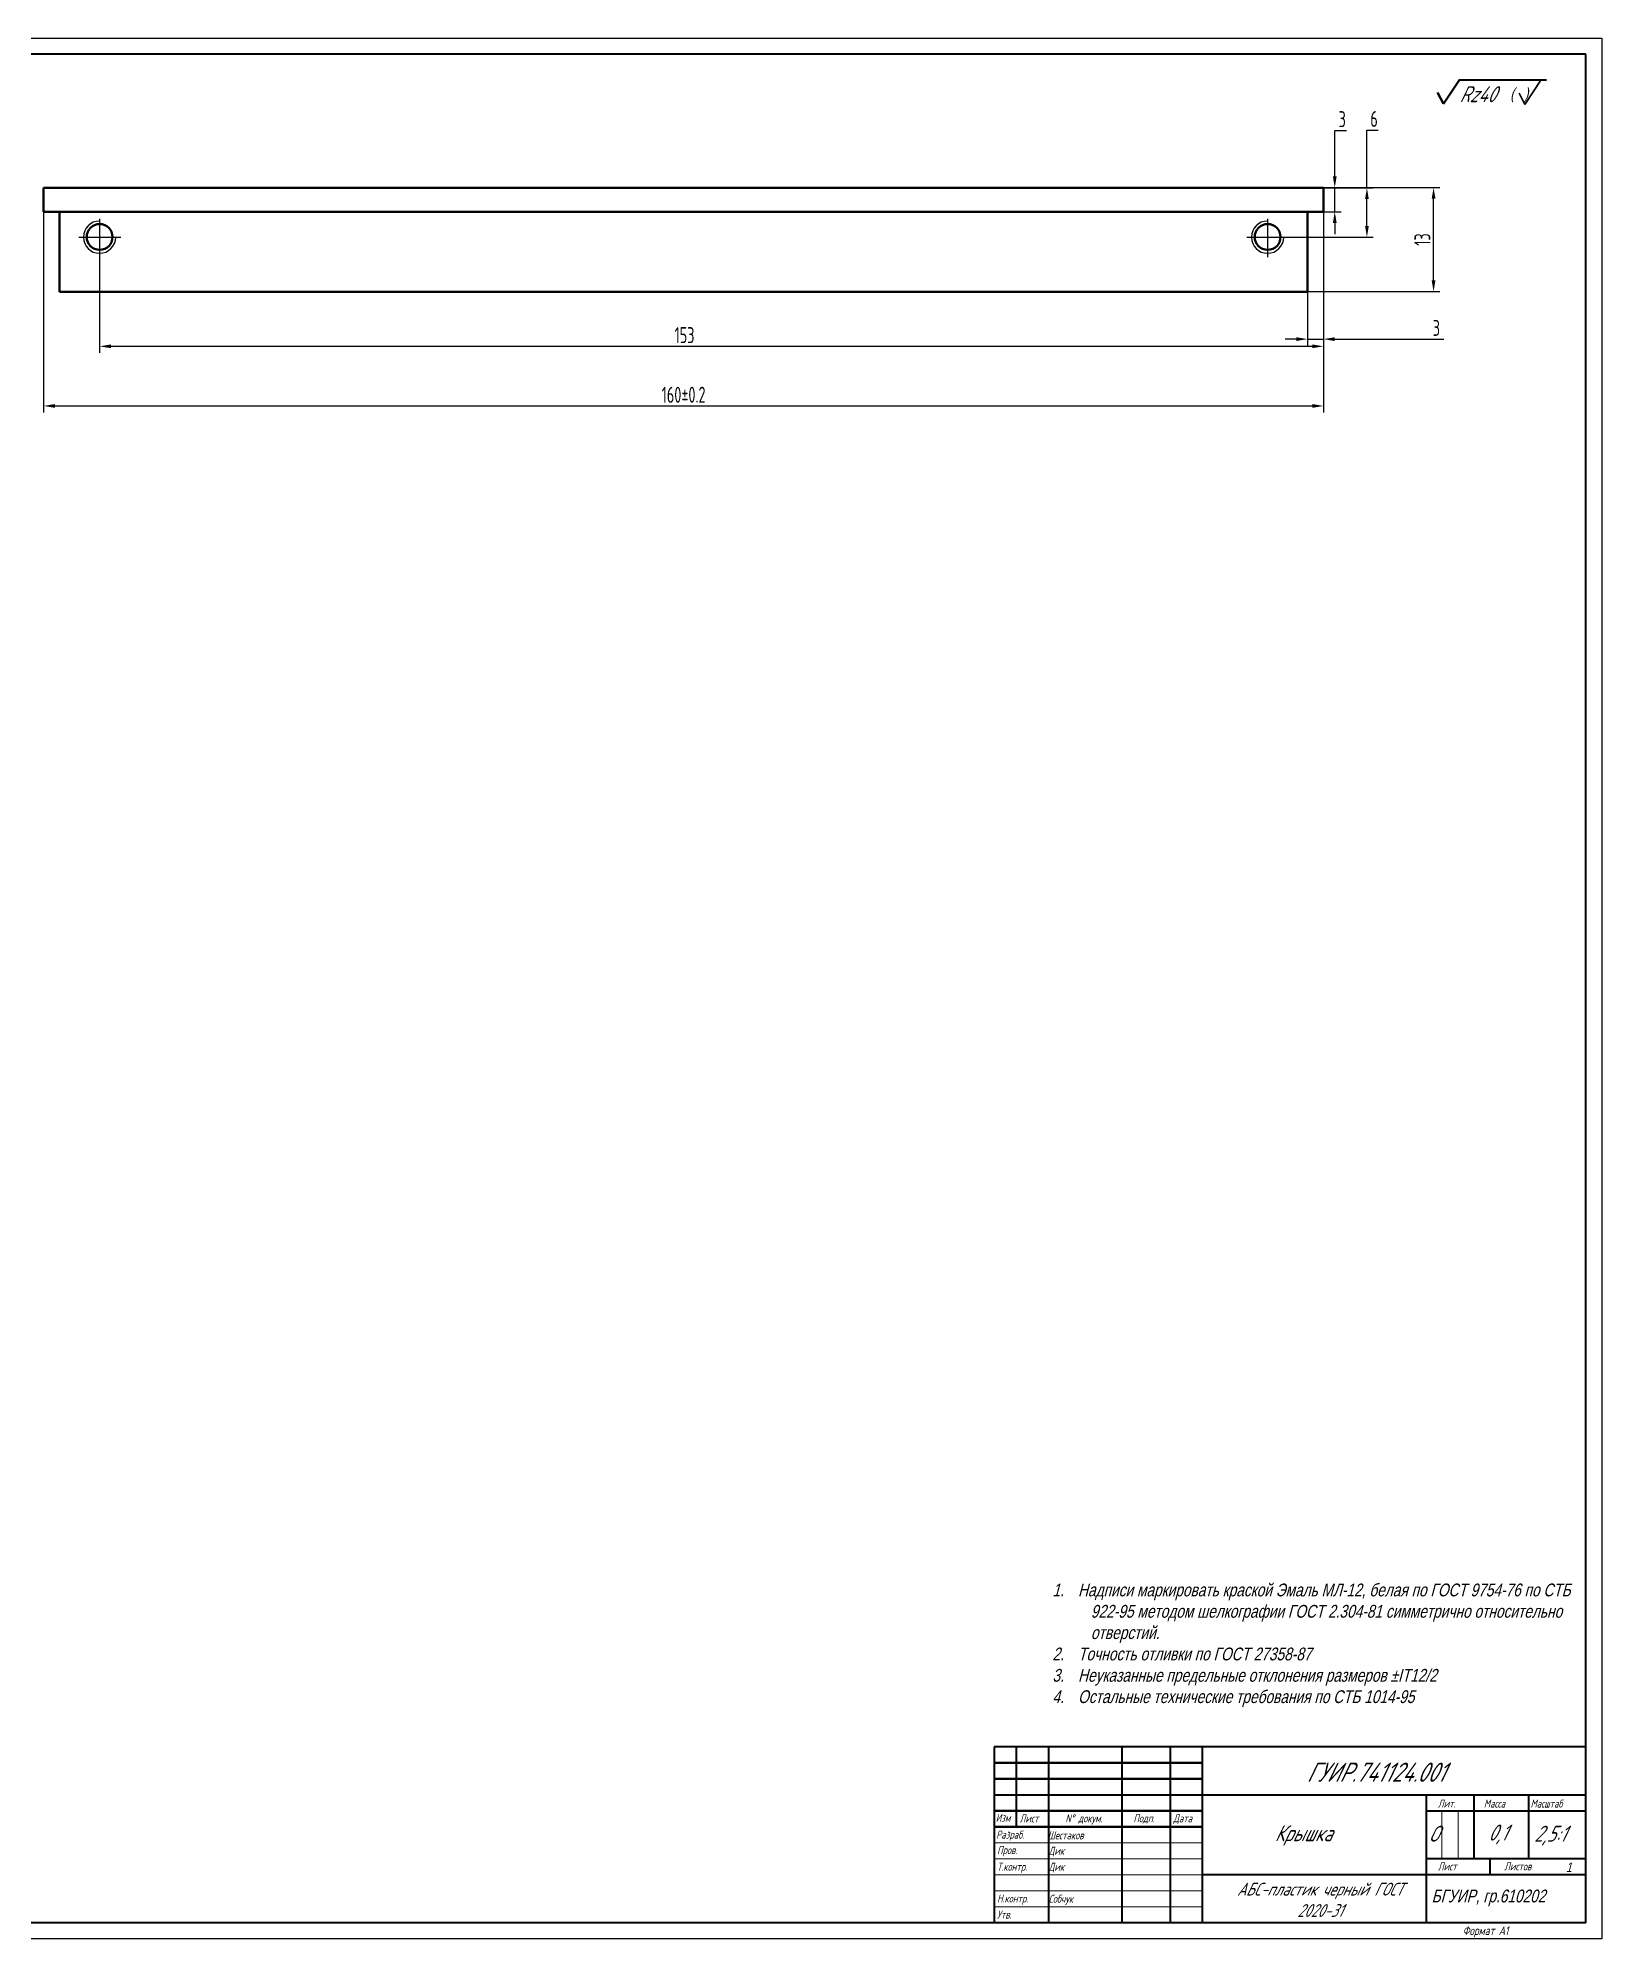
# Model space of a CAD drawing. Header units: millimetres. Extents: x 0 to 9139, y -367 to 2333.
# Drawn here: x 7592 to 8080, y 243 to 837 of the extents above; entities that cross this region are included whole.
import ezdxf

# ---------------------------------------------------------------- set-up
doc = ezdxf.new("R2010")
doc.units = ezdxf.units.MM
doc.header["$LTSCALE"] = 0.5
doc.linetypes.add('осевая2', pattern=[28.575, 19.05, -3.175, 3.175, -3.175])
doc.layers.get('0').update_dxf_attribs({"lineweight": 60})
doc.layers.get('Defpoints').update_dxf_attribs({"color": 5})
for name, color, linetype in [('1-оси', 1, 'осевая2'), ('3-размеры', 6, 'Continuous'), ('KONTUR', 7, 'Continuous')]:
    doc.layers.add(name, color=color, linetype=linetype)
for name, color, linetype, lineweight in [('Основная', 7, 'Continuous', 40), ('текст', 7, 'Continuous', 30), ('тонкая', 7, 'Continuous', 20)]:
    doc.layers.add(name, color=color, linetype=linetype, lineweight=lineweight)
doc.styles.add('ESKD', font='standarteskd.shx', dxfattribs={"width": 0.8, "oblique": 15})
doc.styles.get("Standard").update_dxf_attribs({"font": 'isocpeui.ttf', "width": 0.9})
doc.styles.add('ЕСКД', font='eskd15.shx', dxfattribs={"width": 0.8})
doc.styles.add('стиль1', font='romans.shx', dxfattribs={"width": 0.75, "oblique": 15, "height": 3.5})
doc.dimstyles.new('ISO-25', dxfattribs={"dimtxt": 3.5, "dimasz": 3.5, "dimexe": 2, "dimexo": 0, "dimgap": 1, "dimtad": 1, "dimtoh": 1, "dimdec": 0, "dimtxsty": 'Standard', "dimcen": 2.5, "dimadec": 0, "dimazin": 0, "dimtfac": 1, "dimtdec": 0, "dimtmove": 0, "dimatfit": 3, "dimldrblk": 'DOTSMALL', "dimfxl": 1, "dimarcsym": 0})

# ---------------------------------------------------------------- blocks, each defined once
blk = doc.blocks.new('*D125')
at = {"layer": '3-размеры', "color": 0, "lineweight": -2, "transparency": 16777216}
for p, q in [((7996.98, 794.21), (7996.98, 808.61)), ((7996.98, 808.61), (8000.65, 808.61)), ((7991.19, 790.71), (7998.98, 790.71)), ((7996.98, 783.21), (7996.98, 790.71)), ((7991.19, 783.21), (7998.98, 783.21)), ((7996.98, 779.71), (7996.98, 776.21))]:
    blk.add_line(p, q, dxfattribs=at)
at = {"layer": '3-размеры', "color": 0, "lineweight": 30, "transparency": 16777216}
for points in [[(7996.4, 794.21), (7997.57, 794.21), (7996.98, 790.71)], [(7996.4, 779.71), (7997.57, 779.71), (7996.98, 783.21)]]:
    blk.add_solid(points, dxfattribs=at)
at = {"layer": 'Defpoints', "color": 0, "lineweight": 30, "transparency": 16777216}
for p in [(7991.19, 790.71), (7991.19, 783.21), (7996.98, 783.21)]:
    blk.add_point(p, dxfattribs=at)
at = {"layer": '3-размеры', "color": 0, "lineweight": 30, "transparency": 16777216, "insert": (7999.32, 812.11), "char_height": 5, "attachment_point": 5, "style": 'ЕСКД'}
blk.add_mtext('3', dxfattribs=at)
blk = doc.blocks.new('_DotSmall')
at = {"color": 0, "linetype": 'ByBlock', "const_width": 0.5}
blk.add_lwpolyline([(-0.0625, 0, 1), (0.0625, 0, 1)], format="xyb", close=True, dxfattribs=at)
blk = doc.blocks.new('*D135')
at = {"layer": '3-размеры', "color": 0, "lineweight": -2, "transparency": 16777216}
for p, q in [((8007.04, 790.68), (8007.04, 808.69)), ((8007.04, 808.69), (8010.51, 808.69)), ((7975.99, 790.68), (8009.04, 790.68)), ((8007.04, 778.75), (8007.04, 787.18)), ((7976.01, 775.25), (8009.04, 775.25))]:
    blk.add_line(p, q, dxfattribs=at)
at = {"layer": '3-размеры', "color": 0, "lineweight": 30, "transparency": 16777216}
for points in [[(8006.45, 787.18), (8007.62, 787.18), (8007.04, 790.68)], [(8006.45, 778.75), (8007.62, 778.75), (8007.04, 775.25)]]:
    blk.add_solid(points, dxfattribs=at)
at = {"layer": 'Defpoints', "color": 0, "lineweight": 30, "transparency": 16777216}
for p in [(7975.99, 790.68), (8007.04, 790.68), (7976.01, 775.25)]:
    blk.add_point(p, dxfattribs=at)
at = {"layer": '3-размеры', "color": 0, "lineweight": 30, "transparency": 16777216, "insert": (8009.27, 812.19), "char_height": 5, "attachment_point": 5, "style": 'ЕСКД'}
blk.add_mtext('6', dxfattribs=at)
blk = doc.blocks.new('*D126')
at = {"layer": '3-размеры', "color": 0, "lineweight": -2, "transparency": 16777216}
for p, q in [((7991.71, 790.75), (8029.86, 790.75)), ((8027.86, 761.75), (8027.86, 787.25)), ((7986.71, 758.25), (8029.86, 758.25))]:
    blk.add_line(p, q, dxfattribs=at)
at = {"layer": '3-размеры', "color": 0, "lineweight": 30, "transparency": 16777216}
for points in [[(8027.28, 787.25), (8028.45, 787.25), (8027.86, 790.75)], [(8027.28, 761.75), (8028.45, 761.75), (8027.86, 758.25)]]:
    blk.add_solid(points, dxfattribs=at)
at = {"layer": 'Defpoints', "color": 0, "lineweight": 30, "transparency": 16777216}
for p in [(7991.71, 790.75), (8027.86, 790.75), (7986.71, 758.25)]:
    blk.add_point(p, dxfattribs=at)
at = {"layer": '3-размеры', "color": 0, "lineweight": 30, "transparency": 16777216, "insert": (8024.36, 774.5), "char_height": 5, "attachment_point": 5, "rotation": 90, "style": 'ЕСКД'}
blk.add_mtext('13', dxfattribs=at)
blk = doc.blocks.new('*D127')
at = {"layer": '3-размеры', "color": 0, "lineweight": -2, "transparency": 16777216}
for p, q in [((7993.49, 783.21), (7993.49, 741.38)), ((7988.49, 758.25), (7988.49, 741.38)), ((7984.99, 743.38), (7981.49, 743.38)), ((7988.49, 743.38), (7993.49, 743.38)), ((7996.99, 743.38), (8031.07, 743.38))]:
    blk.add_line(p, q, dxfattribs=at)
at = {"layer": '3-размеры', "color": 0, "lineweight": 30, "transparency": 16777216}
for points in [[(7984.99, 743.97), (7984.99, 742.8), (7988.49, 743.38)], [(7996.99, 743.97), (7996.99, 742.8), (7993.49, 743.38)]]:
    blk.add_solid(points, dxfattribs=at)
at = {"layer": 'Defpoints', "color": 0, "lineweight": 30, "transparency": 16777216}
for p in [(7993.49, 783.21), (7988.49, 758.25), (7988.49, 743.38)]:
    blk.add_point(p, dxfattribs=at)
at = {"layer": '3-размеры', "color": 0, "lineweight": 30, "transparency": 16777216, "insert": (8028.73, 746.88), "char_height": 5, "attachment_point": 5, "style": 'ЕСКД'}
blk.add_mtext('3', dxfattribs=at)
blk = doc.blocks.new('*D136')
at = {"layer": '3-размеры', "color": 0, "lineweight": -2, "transparency": 16777216}
for p, q in [((7993.49, 790.68), (7993.49, 739.14)), ((7610.99, 774.95), (7610.99, 739.14)), ((7614.49, 741.14), (7989.99, 741.14))]:
    blk.add_line(p, q, dxfattribs=at)
at = {"layer": '3-размеры', "color": 0, "lineweight": 30, "transparency": 16777216}
for points in [[(7614.49, 741.72), (7614.49, 740.56), (7610.99, 741.14)], [(7989.99, 741.72), (7989.99, 740.56), (7993.49, 741.14)]]:
    blk.add_solid(points, dxfattribs=at)
at = {"layer": 'Defpoints', "color": 0, "lineweight": 30, "transparency": 16777216}
for p in [(7993.49, 790.68), (7610.99, 774.95), (7993.49, 741.14)]:
    blk.add_point(p, dxfattribs=at)
at = {"layer": '3-размеры', "color": 0, "lineweight": 30, "transparency": 16777216, "insert": (7793.78, 744.64), "char_height": 5, "attachment_point": 5, "style": 'ЕСКД'}
blk.add_mtext('153', dxfattribs=at)
blk = doc.blocks.new('*D137')
at = {"layer": '3-размеры', "color": 0, "lineweight": -2, "transparency": 16777216}
for p, q in [((7593.49, 783.18), (7593.49, 720.5)), ((7993.49, 783.18), (7993.49, 720.5)), ((7596.99, 722.5), (7989.99, 722.5))]:
    blk.add_line(p, q, dxfattribs=at)
at = {"layer": '3-размеры', "color": 0, "lineweight": 30, "transparency": 16777216}
for points in [[(7596.99, 723.09), (7596.99, 721.92), (7593.49, 722.5)], [(7989.99, 723.09), (7989.99, 721.92), (7993.49, 722.5)]]:
    blk.add_solid(points, dxfattribs=at)
at = {"layer": 'Defpoints', "color": 0, "lineweight": 30, "transparency": 16777216}
for p in [(7593.49, 783.18), (7993.49, 783.18), (7993.49, 722.5)]:
    blk.add_point(p, dxfattribs=at)
at = {"layer": '3-размеры', "color": 0, "lineweight": 30, "transparency": 16777216, "insert": (7793.49, 726), "char_height": 5, "attachment_point": 5, "style": 'ЕСКД'}
blk.add_mtext('160%%P0.2', dxfattribs=at)

msp = doc.modelspace()

# ---------------------------------------------------------------- linework, layer by layer
at = {"color": 0}
for p, q in [((8029.14, 820.44), (8030.97, 816.94)), ((8031.01, 816.93), (8035.94, 824.45))]:
    msp.add_line(p, q, dxfattribs=at)
for p, q in [((8035.94, 824.45), (8063.12, 824.31)), ((7593.49, 790.68), (7593.49, 783.18)), ((7993.49, 790.68), (7593.49, 790.68)), ((7593.49, 790.68), (7610.99, 790.68)), ((7993.49, 790.68), (7975.99, 790.68)), ((7993.49, 783.18), (7993.49, 790.68)), ((7593.49, 783.18), (7993.49, 783.18)), ((7593.49, 783.18), (7598.49, 783.18)), ((7598.49, 783.18), (7598.49, 758.18)), ((7988.49, 758.18), (7988.49, 783.18)), ((7598.49, 758.18), (7988.49, 758.18)), ((7955.5, 298.47), (7890.5, 298.47)), ((7955.5, 293.47), (7890.5, 293.47)), ((7955.5, 283.47), (7890.5, 283.47)), ((7955.5, 278.47), (7890.5, 278.47)), ((8025.5, 248.47), (8025.5, 248.47))]:
    msp.add_line(p, q)
at = {"color": 0, "lineweight": 35}
for p, q in [((8054.57, 820.24), (8056.4, 816.74)), ((8056.4, 816.74), (8061.34, 824.27))]:
    msp.add_line(p, q, dxfattribs=at)
at = {"lineweight": 30}
for p, q in [((7610.99, 780.94), (7610.99, 768.96)), ((7976.01, 780.94), (7976.01, 768.96)), ((7604.44, 775.25), (7617.66, 775.25)), ((7969.46, 775.25), (7982.68, 775.25))]:
    msp.add_line(p, q, dxfattribs=at)
for centre in [(7610.99, 775.3), (7976.01, 775.3)]:
    msp.add_circle(centre, 4.04)
for centre in [(7610.96, 775.25), (7975.98, 775.25)]:
    msp.add_arc(centre, 5.04, 90, 0, dxfattribs=at)
at = {"layer": 'KONTUR'}
for p, q in [((7239.5, 837.47), (8080.5, 837.47)), ((8080.5, 837.47), (8080.5, 243.47)), ((8080.5, 243.47), (7239.5, 243.47))]:
    msp.add_line(p, q, dxfattribs=at)
at = {"layer": 'Основная'}
for p, q in [((8075.5, 832.47), (7259.5, 832.47)), ((8075.5, 248.47), (8075.5, 832.47)), ((7890.5, 303.47), (7890.5, 248.47)), ((8075.5, 303.47), (7890.5, 303.47)), ((7897.5, 278.47), (7897.5, 303.47)), ((7907.5, 303.47), (7907.5, 248.47)), ((7930.5, 248.47), (7930.5, 303.47)), ((7945.5, 303.47), (7945.5, 248.47)), ((7955.5, 303.47), (7955.5, 248.47)), ((7890.5, 288.47), (8075.5, 288.47)), ((8025.5, 288.47), (8025.5, 248.47)), ((8040.5, 288.47), (8040.5, 268.47)), ((8057.5, 288.47), (8057.5, 268.47)), ((8025.5, 283.47), (8075.5, 283.47)), ((8075.5, 268.47), (8025.5, 268.47)), ((8045.5, 268.47), (8045.5, 263.47)), ((8075.5, 263.47), (7955.5, 263.47)), ((8075.5, 248.47), (7247.5, 248.47))]:
    msp.add_line(p, q, dxfattribs=at)
at = {"layer": 'тонкая'}
for p, q in [((8030.49, 283.26), (8030.49, 268.47)), ((8035.56, 283.26), (8035.56, 268.47)), ((7890.5, 273.47), (7955.5, 273.47)), ((7955.5, 268.47), (7890.5, 268.47)), ((7955.5, 263.47), (7890.5, 263.47))]:
    msp.add_line(p, q, dxfattribs=at)
for points in [[(7890.5, 258.47), (7955.5, 258.47)], [(7890.5, 253.47), (7955.5, 253.47)]]:
    msp.add_lwpolyline(points, dxfattribs=at)

# ---------------------------------------------------------------- texts
at = {"attachment_point": 1, "style": 'ESKD'}
for s, width, insert, char_height in [('{\\fGOST type B|b0|i1|c0|p2;Rz40}', 68.69, (8035.94, 822.42), 5), ('{\\fGOST type B|b0|i1|c204|p2;ГУИР.741124.001}', 68.69, (7988.2, 298.58), 6), ('{\\fGOST type B|b0|i1|c204|p34;0,1}', 14.9252, (8044.9, 279.22), 5), ('{\\fGOST type B|b0|i1|c204|p2;Крышка}', 68.69, (7978.19, 279.02), 5), ('{\\fGOST type B|b0|i1|c204|p2;О}', 14.9252, (8026.31, 278.87), 5), ('{\\fGOST type B|b0|i1|c204|p34;2,5\\fGOST type B|b0|i1|c0|p34;:\\fGOST type B|b0|i1|c204|p34;1}', 14.9252, (8059.26, 278.88), 5), ('\\pxqc;{\\fGOST type B|b0|i1|c204|p2;АБС-пластик черный ГОСТ 2020-31}', 56.1982, (7964.2, 261.04), 4)]:
    msp.add_mtext_dynamic_manual_height_columns(s, width=width, gutter_width=50, heights=[0], dxfattribs=dict(at, insert=insert, char_height=char_height))
at = {"insert": (7896.76, 354.53), "char_height": 4, "width": 175.4522, "attachment_point": 1, "style": 'ESKD'}
msp.add_mtext('\\A1;\\pxi-3,l6,t5;1.^IНадписи маркировать краской Эмаль МЛ-12, белая по ГОСТ 9754-76 по СТБ 922-95 методом шелкографии ГОСТ 2.304-81 симметрично относительно отверстий.{\\A0;\\P}2.^IТочность отливки по ГОСТ 27358-87{\\A0;\\P3.^IНеуказанные предельные отклонения размеров %%PIT12/2\\P4.^IОстальные технические требования по СТБ 1014-95}', dxfattribs=at)
at = {"color": 0, "insert": (8069.24, 267.36), "char_height": 3, "attachment_point": 1, "style": 'ESKD'}
msp.add_mtext_dynamic_manual_height_columns('1', width=0.6173, gutter_width=50, heights=[0], dxfattribs=at)
at = {"layer": '1-оси', "color": 0, "insert": (8027.25, 258.9), "char_height": 4, "attachment_point": 1, "style": 'ESKD'}
msp.add_mtext_dynamic_manual_height_columns('БГУИР, гр.610202', width=48.5954, gutter_width=50, heights=[0], dxfattribs=at)
at = {"layer": '3-размеры', "color": 0, "style": 'ESKD', "oblique": 15, "width": 0.8}
msp.add_text('(   )', height=3.5, dxfattribs=at).set_placement((8051.84, 818.4))
at = {"layer": 'текст', "style": 'стиль1', "oblique": 15, "width": 0.75}
for s, height, p in [('Лит.', 2.5, (8029.22, 284.54)), ('Масса', 2.5, (8043.59, 284.54)), ('Масштаб', 2.5, (8058.18, 284.54)), ('Изм', 2.5, (7891.04, 280.08)), ('Лист', 2.5, (7898.52, 279.93)), ('N%%d докум. ', 2.5, (7912.8, 279.93)), ('Подп.', 2.5, (7934.06, 279.93)), ('Дата', 2.5, (7946.51, 279.93)), ('Разраб.', 2.5, (7891.16, 274.83)), ('Шестаков', 2.5, (7907.29, 274.62)), ('Пров.', 2.5, (7891.46, 270)), ('Т.контр.', 2.5, (7891.46, 264.81)), ('Дик', 2.5, (7907.59, 269.79)), ('Лист', 2.5, (8029.22, 264.92)), ('Листов', 2.5, (8049.94, 264.92)), ('Дик', 2.5, (7907.59, 264.79)), ('Н.контр.', 2.5, (7891.46, 254.88)), ('Собчук', 2.5, (7907.59, 254.79)), ('Утв.', 2.5, (7891.46, 249.86)), ('Формат А1', 2.75, (8036.96, 244.72))]:
    msp.add_text(s, height=height, dxfattribs=at).set_placement(p)

# ---------------------------------------------------------------- dimensions: what is measured, and where the dimension line sits
at = {"layer": '3-размеры', "lineweight": 30}
for base, p1, p2, text, picture, middle in [((8007.04, 790.68), (7976.01, 775.25), (7975.99, 790.68), '6', '*D135', (8009.27, 808.69)), ((7996.98, 783.21), (7991.19, 790.71), (7991.19, 783.21), '3', '*D125', (7999.32, 808.61))]:
    dim = msp.add_linear_dim(base=base, p1=p1, p2=p2, angle=90, text=text, dimstyle='ISO-25', override={"dimtxt": 5, "dimtxsty": 'ЕСКД'}, dxfattribs=at)
    dim.commit()
    dim.dimension.update_dxf_attribs({"geometry": picture, "text_midpoint": middle, "dimtype": 160})
for base, p1, p2, text, picture, middle in [((7993.49, 741.14), (7610.99, 774.95), (7993.49, 790.68), '153', '*D136', (7793.78, 741.14)), ((7988.49, 743.38), (7993.49, 783.21), (7988.49, 758.25), '3', '*D127', (8028.73, 743.38))]:
    dim = msp.add_linear_dim(base=base, p1=p1, p2=p2, text=text, dimstyle='ISO-25', override={"dimtxt": 5, "dimtxsty": 'ЕСКД'}, dxfattribs=at)
    dim.commit()
    dim.dimension.update_dxf_attribs({"geometry": picture, "text_midpoint": middle, "dimtype": 160})
dim = msp.add_linear_dim(base=(8027.86, 790.75), p1=(7986.71, 758.25), p2=(7991.71, 790.75), angle=90, text='13', dimstyle='ISO-25', override={"dimtxt": 5, "dimtxsty": 'ЕСКД'}, dxfattribs=at)
dim.commit()
dim.dimension.update_dxf_attribs({"geometry": '*D126', "text_midpoint": (8024.36, 774.5)})
dim = msp.add_linear_dim(base=(7993.49, 722.5), p1=(7593.49, 783.18), p2=(7993.49, 783.18), text='160%%P0.2', dimstyle='ISO-25', override={"dimtxt": 5, "dimtxsty": 'ЕСКД'}, dxfattribs=at)
dim.commit()
dim.dimension.update_dxf_attribs({"geometry": '*D137', "text_midpoint": (7793.49, 726)})

doc.saveas('drawing.dxf')
